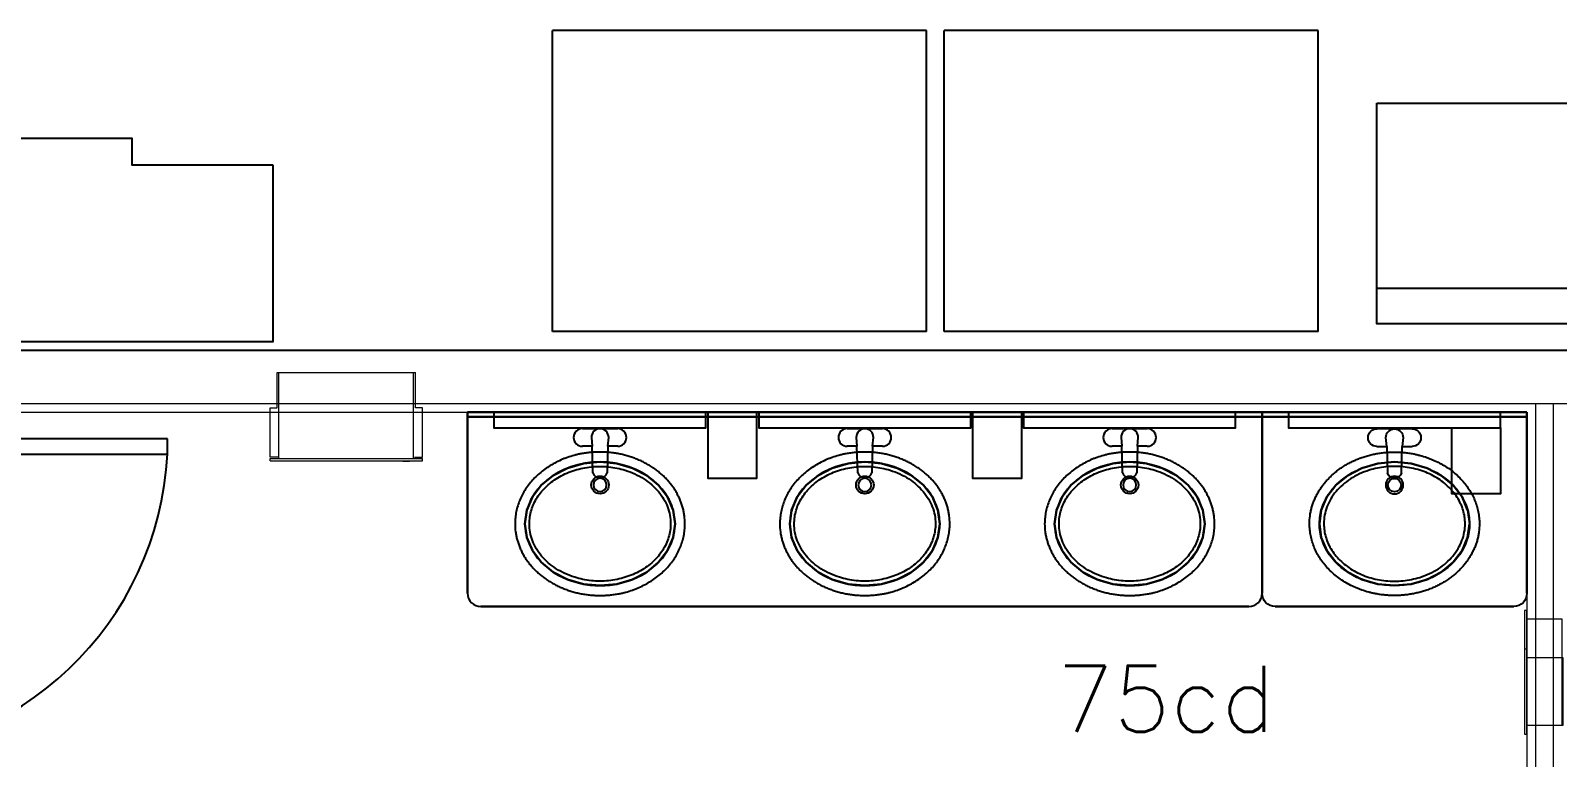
# Model space of a CAD drawing. Header units: inches. Extents: x 0 to 5040, y 0 to 3600.
# Drawn here: x 2771.2 to 2944.2, y 475.7 to 558 of the extents above; entities that cross this region are included whole.
import ezdxf
from ezdxf.enums import TextEntityAlignment as Align

# ---------------------------------------------------------------- set-up
doc = ezdxf.new("R2010")
doc.units = ezdxf.units.IN
doc.header["$LTSCALE"] = 240
doc.header["$MEASUREMENT"] = 0
doc.linetypes.add('XFLOOR$0$base-fp$0$HIDDEN', pattern=[0.375, 0.25, -0.125])
doc.layers.get('0').update_dxf_attribs({"linetype": 'CONTINUOUS'})
doc.layers.add('LEADER', color=4, linetype='CONTINUOUS')
doc.layers.add('NOTIFICATION', color=6, linetype='CONTINUOUS')
for name, color, linetype, lineweight in [('XFLOOR$0$base-fp$0$A-DOOR-INTR', 8, 'CONTINUOUS', 25), ('XFLOOR$0$base-fp$0$A-EQPM-INTR', 8, 'CONTINUOUS', 25), ('XFLOOR$0$base-fp$0$A-EQPM-INTR_EXST', 8, 'CONTINUOUS', 18), ('XFLOOR$0$base-fp$0$A-EQPM-INTR_RELO', 8, 'CONTINUOUS', 25), ('XFLOOR$0$base-fp$0$A-FLOR-PFIX', 8, 'CONTINUOUS', 25), ('XFLOOR$0$base-fp$0$A-WALL-INTR_EXST', 8, 'CONTINUOUS', 18)]:
    doc.layers.add(name, color=color, linetype=linetype, lineweight=lineweight)
doc.styles.add('ROMANS', font='romans.shx', dxfattribs={"width": 0.9})

# ---------------------------------------------------------------- blocks, each defined once
blk = doc.blocks.new('XFLOOR$0$base-fp$0$3 Station Lav')
for p, q in [((-4.49, 0.5), (85.51, 0.5)), ((-4.49, -20), (-4.49, 0.5)), ((-4.49, 0.5), (-4.49, -20)), ((85.51, 0.5), (-4.49, 0.5)), ((-4.49, 0), (-4.49, 0.5)), ((-4.49, 0.5), (-4.49, 0)), ((85.51, 0.5), (-4.49, 0.5)), ((85.51, 0.5), (-4.49, 0.5)), ((-4.49, 0.5), (-4.49, -20)), ((-4.49, 0), (-4.49, 0.5)), ((-4.49, 0.5), (-4.49, 0)), ((85.51, 0.5), (-4.49, 0.5)), ((85.51, 0.5), (-4.49, 0.5)), ((-4.49, 0), (-4.49, 0.5)), ((-4.49, 0.5), (-4.49, 0)), ((-4.49, 0), (85.51, 0)), ((85.51, 0), (-4.49, 0)), ((-4.49, 0), (85.51, 0)), ((85.51, 0), (-4.49, 0)), ((-3.37, 0.5), (-3.74, 0.5)), ((-3.74, 0.5), (-3.37, 0.5)), ((85.51, 0.5), (85.51, -20)), ((85.51, -20), (85.51, 0.5)), ((85.51, 0), (85.51, 0.5)), ((85.51, 0.5), (85.51, 0)), ((85.51, 0), (85.51, 0.5)), ((85.51, 0.5), (85.51, 0)), ((8.51, -1.35), (12.51, -1.35)), ((38.51, -1.35), (42.51, -1.35)), ((68.51, -1.35), (72.51, -1.35)), ((9.62, -3.35), (8.51, -3.35)), ((9.53, -2.35), (9.62, -3.35)), ((9.71, -6.35), (9.62, -3.35)), ((11.38, -3.35), (11.31, -6.35)), ((11.38, -3.35), (11.49, -2.35)), ((12.51, -3.35), (11.38, -3.35)), ((39.62, -3.35), (38.51, -3.35)), ((39.53, -2.35), (39.62, -3.35)), ((39.71, -6.35), (39.62, -3.35)), ((41.38, -3.35), (41.31, -6.35)), ((41.38, -3.35), (41.49, -2.35)), ((42.51, -3.35), (41.38, -3.35)), ((69.62, -3.35), (68.51, -3.35)), ((69.53, -2.35), (69.62, -3.35)), ((69.71, -6.35), (69.62, -3.35)), ((71.38, -3.35), (71.31, -6.35)), ((71.38, -3.35), (71.49, -2.35)), ((72.51, -3.35), (71.38, -3.35)), ((10.51, -5.12), (8.62, -5.3)), ((8.62, -5.3), (10.51, -5.12)), ((12.4, -5.3), (10.51, -5.12)), ((10.51, -5.12), (12.4, -5.3)), ((40.51, -5.12), (38.62, -5.3)), ((38.62, -5.3), (40.51, -5.12)), ((42.4, -5.3), (40.51, -5.12)), ((40.51, -5.12), (42.4, -5.3)), ((70.51, -5.12), (68.62, -5.3)), ((68.62, -5.3), (70.51, -5.12)), ((72.4, -5.3), (70.51, -5.12)), ((70.51, -5.12), (72.4, -5.3)), ((5.21, -6.65), (3.86, -7.76)), ((3.86, -7.76), (5.21, -6.65)), ((6.82, -5.82), (5.21, -6.65)), ((5.21, -6.65), (6.82, -5.82)), ((8.62, -5.3), (6.82, -5.82)), ((6.82, -5.82), (8.62, -5.3)), ((14.19, -5.82), (12.4, -5.3)), ((12.4, -5.3), (14.19, -5.82)), ((15.81, -6.65), (14.19, -5.82)), ((14.19, -5.82), (15.81, -6.65)), ((17.15, -7.76), (15.81, -6.65)), ((15.81, -6.65), (17.15, -7.76)), ((35.21, -6.65), (33.86, -7.76)), ((33.86, -7.76), (35.21, -6.65)), ((36.82, -5.82), (35.21, -6.65)), ((35.21, -6.65), (36.82, -5.82)), ((38.62, -5.3), (36.82, -5.82)), ((36.82, -5.82), (38.62, -5.3)), ((44.19, -5.82), (42.4, -5.3)), ((42.4, -5.3), (44.19, -5.82)), ((45.81, -6.65), (44.19, -5.82)), ((44.19, -5.82), (45.81, -6.65)), ((47.15, -7.76), (45.81, -6.65)), ((45.81, -6.65), (47.15, -7.76)), ((65.21, -6.65), (63.86, -7.76)), ((63.86, -7.76), (65.21, -6.65)), ((66.82, -5.82), (65.21, -6.65)), ((65.21, -6.65), (66.82, -5.82)), ((68.62, -5.3), (66.82, -5.82)), ((66.82, -5.82), (68.62, -5.3)), ((74.19, -5.82), (72.4, -5.3)), ((72.4, -5.3), (74.19, -5.82)), ((75.81, -6.65), (74.19, -5.82)), ((74.19, -5.82), (75.81, -6.65)), ((77.15, -7.76), (75.81, -6.65)), ((75.81, -6.65), (77.15, -7.76)), ((3.86, -7.76), (2.85, -9.09)), ((2.85, -9.09), (3.86, -7.76)), ((18.17, -9.09), (17.15, -7.76)), ((17.15, -7.76), (18.17, -9.09)), ((33.86, -7.76), (32.85, -9.09)), ((32.85, -9.09), (33.86, -7.76)), ((48.17, -9.09), (47.15, -7.76)), ((47.15, -7.76), (48.17, -9.09)), ((63.86, -7.76), (62.85, -9.09)), ((62.85, -9.09), (63.86, -7.76)), ((78.17, -9.09), (77.15, -7.76)), ((77.15, -7.76), (78.17, -9.09)), ((2.85, -9.09), (2.22, -10.57)), ((2.22, -10.57), (2.85, -9.09)), ((18.79, -10.57), (18.17, -9.09)), ((18.17, -9.09), (18.79, -10.57)), ((32.85, -9.09), (32.22, -10.57)), ((32.22, -10.57), (32.85, -9.09)), ((48.79, -10.57), (48.17, -9.09)), ((48.17, -9.09), (48.79, -10.57)), ((62.85, -9.09), (62.22, -10.57)), ((62.22, -10.57), (62.85, -9.09)), ((78.79, -10.57), (78.17, -9.09)), ((78.17, -9.09), (78.79, -10.57)), ((2.22, -10.57), (2.01, -12.12)), ((2.01, -12.12), (2.22, -10.57)), ((19.01, -12.12), (18.79, -10.57)), ((18.79, -10.57), (19.01, -12.12)), ((32.22, -10.57), (32.01, -12.12)), ((32.01, -12.12), (32.22, -10.57)), ((49.01, -12.12), (48.79, -10.57)), ((48.79, -10.57), (49.01, -12.12)), ((62.22, -10.57), (62.01, -12.12)), ((62.01, -12.12), (62.22, -10.57)), ((79.01, -12.12), (78.79, -10.57)), ((78.79, -10.57), (79.01, -12.12)), ((84.01, -21.5), (-2.99, -21.5)), ((-2.99, -21.5), (84.01, -21.5))]:
    blk.add_line(p, q)
for points in [[(2.01, -12.12), (2.22, -13.68), (2.85, -15.16), (3.86, -16.49), (5.21, -17.6), (6.82, -18.43), (8.62, -18.95), (10.51, -19.12), (12.4, -18.95), (14.19, -18.43), (15.81, -17.6), (17.15, -16.49), (18.17, -15.16), (18.79, -13.68), (19.01, -12.12)], [(19.01, -12.12), (18.79, -13.68), (18.17, -15.16), (17.15, -16.49), (15.81, -17.6), (14.19, -18.43), (12.4, -18.95), (10.51, -19.12), (8.62, -18.95), (6.82, -18.43), (5.21, -17.6), (3.86, -16.49), (2.85, -15.16), (2.22, -13.68), (2.01, -12.12)], [(32.01, -12.12), (32.22, -13.68), (32.85, -15.16), (33.86, -16.49), (35.21, -17.6), (36.82, -18.43), (38.62, -18.95), (40.51, -19.12), (42.4, -18.95), (44.19, -18.43), (45.81, -17.6), (47.15, -16.49), (48.17, -15.16), (48.79, -13.68), (49.01, -12.12)], [(49.01, -12.12), (48.79, -13.68), (48.17, -15.16), (47.15, -16.49), (45.81, -17.6), (44.19, -18.43), (42.4, -18.95), (40.51, -19.12), (38.62, -18.95), (36.82, -18.43), (35.21, -17.6), (33.86, -16.49), (32.85, -15.16), (32.22, -13.68), (32.01, -12.12)], [(62.01, -12.12), (62.22, -13.68), (62.85, -15.16), (63.86, -16.49), (65.21, -17.6), (66.82, -18.43), (68.62, -18.95), (70.51, -19.12), (72.4, -18.95), (74.19, -18.43), (75.81, -17.6), (77.15, -16.49), (78.17, -15.16), (78.79, -13.68), (79.01, -12.12)], [(79.01, -12.12), (78.79, -13.68), (78.17, -15.16), (77.15, -16.49), (75.81, -17.6), (74.19, -18.43), (72.4, -18.95), (70.51, -19.12), (68.62, -18.95), (66.82, -18.43), (65.21, -17.6), (63.86, -16.49), (62.85, -15.16), (62.22, -13.68), (62.01, -12.12)]]:
    blk.add_lwpolyline(points)
for centre in [(10.51, -7.73), (40.51, -7.73), (70.51, -7.73)]:
    blk.add_circle(centre, 1)
for centre, radius, start, end in [((8.51, -2.35), 1, 90, 270), ((10.51, -2.35), 0.98, 360, 180), ((12.51, -2.35), 1, 270, 90), ((38.51, -2.35), 1, 90, 270), ((40.51, -2.35), 0.98, 360, 180), ((42.51, -2.35), 1, 270, 90), ((68.51, -2.35), 1, 90, 270), ((70.51, -2.35), 0.98, 360, 180), ((72.51, -2.35), 1, 270, 90), ((10.51, -6.13), 0.824, 195.2294, 344.7706), ((40.51, -6.13), 0.824, 195.2294, 344.7706), ((70.51, -6.13), 0.824, 195.2294, 344.7706), ((10.51, -7.73), 0.75, 0, 180), ((10.51, -7.73), 0.75, 180, 0), ((40.51, -7.73), 0.75, 0, 180), ((40.51, -7.73), 0.75, 180, 0), ((70.51, -7.73), 0.75, 0, 180), ((70.51, -7.73), 0.75, 180, 0), ((-2.99, -20), 1.5, 180, 270), ((-2.99, -20), 1.5, 180, 270), ((84.01, -20), 1.5, 270, 0), ((84.01, -20), 1.5, 270, 360)]:
    blk.add_arc(centre, radius, start, end)
for centre, start_param, end_param in [((10.51, -12.12), 3.141593, 6.283185), ((40.51, -12.12), 3.141593, 6.283185), ((70.51, -12.12), 3.141593, 6.283185), ((10.51, -12.12), 0, 3.141593), ((40.51, -12.12), 0, 3.141593), ((70.51, -12.12), 0, 3.141593)]:
    blk.add_ellipse(centre, major_axis=(-8.5, 0), ratio=0.823529, start_param=start_param, end_param=end_param)
for points, knots in [([(20.13, -12.12), (20.13, -11.82), (20.1, -11.36), (20, -10.76), (19.9, -10.32), (19.76, -9.88), (19.6, -9.44), (19.4, -9.01), (19.18, -8.6), (18.94, -8.19), (18.66, -7.8), (18.36, -7.42), (18.04, -7.06), (17.69, -6.71), (17.32, -6.38), (16.92, -6.06), (16.51, -5.77), (16.08, -5.5), (15.63, -5.24), (15.16, -5.01), (14.69, -4.8), (14.19, -4.62), (13.69, -4.45), (13.17, -4.31), (12.65, -4.2), (12.12, -4.11), (11.58, -4.05), (11.04, -4.01), (10.51, -4), (9.97, -4.01), (9.43, -4.05), (8.89, -4.11), (8.41, -4.19), (7.97, -4.28), (7.45, -4.41), (6.94, -4.57), (6.45, -4.75), (5.97, -4.95), (5.38, -5.24), (4.71, -5.63), (4.09, -6.06), (3.5, -6.54), (2.97, -7.05), (2.5, -7.6), (2.07, -8.19), (1.71, -8.8), (1.41, -9.44), (1.18, -10.1), (1.01, -10.76), (0.91, -11.43), (0.88, -11.89), (0.88, -12.12)], [0, 0, 0, 0, 0.035714, 0.053571, 0.071429, 0.089286, 0.107143, 0.125, 0.142857, 0.160714, 0.178571, 0.196429, 0.214286, 0.232143, 0.25, 0.267857, 0.285714, 0.303571, 0.321429, 0.339286, 0.357143, 0.375, 0.392857, 0.410714, 0.428571, 0.446429, 0.464286, 0.482143, 0.5, 0.517857, 0.535714, 0.553571, 0.571429, 0.584821, 0.598214, 0.625, 0.638393, 0.651786, 0.678571, 0.705357, 0.732143, 0.758929, 0.785714, 0.8125, 0.839286, 0.866071, 0.892857, 0.919643, 0.946429, 0.973214, 1, 1, 1, 1]), ([(50.13, -12.12), (50.13, -11.82), (50.1, -11.36), (50, -10.76), (49.9, -10.32), (49.76, -9.88), (49.6, -9.44), (49.4, -9.01), (49.18, -8.6), (48.94, -8.19), (48.66, -7.8), (48.36, -7.42), (48.04, -7.06), (47.69, -6.71), (47.32, -6.38), (46.92, -6.06), (46.51, -5.77), (46.08, -5.5), (45.63, -5.24), (45.16, -5.01), (44.69, -4.8), (44.19, -4.62), (43.69, -4.45), (43.17, -4.31), (42.65, -4.2), (42.12, -4.11), (41.58, -4.05), (41.04, -4.01), (40.51, -4), (39.97, -4.01), (39.43, -4.05), (38.89, -4.11), (38.41, -4.19), (37.97, -4.28), (37.45, -4.41), (36.94, -4.57), (36.45, -4.75), (35.97, -4.95), (35.38, -5.24), (34.71, -5.63), (34.09, -6.06), (33.5, -6.54), (32.97, -7.05), (32.5, -7.6), (32.07, -8.19), (31.71, -8.8), (31.41, -9.44), (31.18, -10.1), (31.01, -10.76), (30.91, -11.43), (30.88, -11.89), (30.88, -12.12)], [0, 0, 0, 0, 0.035714, 0.053571, 0.071429, 0.089286, 0.107143, 0.125, 0.142857, 0.160714, 0.178571, 0.196429, 0.214286, 0.232143, 0.25, 0.267857, 0.285714, 0.303571, 0.321429, 0.339286, 0.357143, 0.375, 0.392857, 0.410714, 0.428571, 0.446429, 0.464286, 0.482143, 0.5, 0.517857, 0.535714, 0.553571, 0.571429, 0.584821, 0.598214, 0.625, 0.638393, 0.651786, 0.678571, 0.705357, 0.732143, 0.758929, 0.785714, 0.8125, 0.839286, 0.866071, 0.892857, 0.919643, 0.946429, 0.973214, 1, 1, 1, 1]), ([(80.13, -12.12), (80.13, -11.82), (80.1, -11.36), (80, -10.76), (79.9, -10.32), (79.76, -9.88), (79.6, -9.44), (79.4, -9.01), (79.18, -8.6), (78.94, -8.19), (78.66, -7.8), (78.36, -7.42), (78.04, -7.06), (77.69, -6.71), (77.32, -6.38), (76.92, -6.06), (76.51, -5.77), (76.08, -5.5), (75.63, -5.24), (75.16, -5.01), (74.69, -4.8), (74.19, -4.62), (73.69, -4.45), (73.17, -4.31), (72.65, -4.2), (72.12, -4.11), (71.58, -4.05), (71.04, -4.01), (70.51, -4), (69.97, -4.01), (69.43, -4.05), (68.89, -4.11), (68.41, -4.19), (67.97, -4.28), (67.45, -4.41), (66.94, -4.57), (66.45, -4.75), (65.97, -4.95), (65.38, -5.24), (64.71, -5.63), (64.09, -6.06), (63.5, -6.54), (62.97, -7.05), (62.5, -7.6), (62.07, -8.19), (61.71, -8.8), (61.41, -9.44), (61.18, -10.1), (61.01, -10.76), (60.91, -11.43), (60.88, -11.89), (60.88, -12.12)], [0, 0, 0, 0, 0.035714, 0.053571, 0.071429, 0.089286, 0.107143, 0.125, 0.142857, 0.160714, 0.178571, 0.196429, 0.214286, 0.232143, 0.25, 0.267857, 0.285714, 0.303571, 0.321429, 0.339286, 0.357143, 0.375, 0.392857, 0.410714, 0.428571, 0.446429, 0.464286, 0.482143, 0.5, 0.517857, 0.535714, 0.553571, 0.571429, 0.584821, 0.598214, 0.625, 0.638393, 0.651786, 0.678571, 0.705357, 0.732143, 0.758929, 0.785714, 0.8125, 0.839286, 0.866071, 0.892857, 0.919643, 0.946429, 0.973214, 1, 1, 1, 1]), ([(2.51, -12.12), (2.51, -11.61), (2.66, -10.58), (3.33, -9.11), (4.42, -7.81), (5.88, -6.75), (7.61, -6), (9.52, -5.61), (11.49, -5.61), (13.56, -6.03), (15.56, -6.96), (17.22, -8.42), (18.27, -10.19), (18.51, -11.48), (18.51, -12.12)], [3.141593, 3.141593, 3.141593, 3.141593, 3.383254, 3.624915, 3.866576, 4.108237, 4.349898, 4.591558, 4.833219, 5.07488, 5.376957, 5.679033, 5.981109, 6.283185, 6.283185, 6.283185, 6.283185]), ([(32.51, -12.12), (32.51, -11.61), (32.66, -10.58), (33.33, -9.11), (34.42, -7.81), (35.88, -6.75), (37.61, -6), (39.52, -5.61), (41.49, -5.61), (43.56, -6.03), (45.56, -6.96), (47.22, -8.42), (48.27, -10.19), (48.51, -11.48), (48.51, -12.12)], [3.141593, 3.141593, 3.141593, 3.141593, 3.383254, 3.624915, 3.866576, 4.108237, 4.349898, 4.591558, 4.833219, 5.07488, 5.376957, 5.679033, 5.981109, 6.283185, 6.283185, 6.283185, 6.283185]), ([(62.51, -12.12), (62.51, -11.61), (62.66, -10.58), (63.33, -9.11), (64.42, -7.81), (65.88, -6.75), (67.61, -6), (69.52, -5.61), (71.49, -5.61), (73.56, -6.03), (75.56, -6.96), (77.22, -8.42), (78.27, -10.19), (78.51, -11.48), (78.51, -12.12)], [3.141593, 3.141593, 3.141593, 3.141593, 3.383254, 3.624915, 3.866576, 4.108237, 4.349898, 4.591558, 4.833219, 5.07488, 5.376957, 5.679033, 5.981109, 6.283185, 6.283185, 6.283185, 6.283185]), ([(0.88, -12.12), (0.88, -12.43), (0.91, -12.89), (1.01, -13.49), (1.12, -13.93), (1.25, -14.37), (1.42, -14.81), (1.61, -15.24), (1.83, -15.65), (2.08, -16.06), (2.35, -16.45), (2.65, -16.83), (2.98, -17.19), (3.32, -17.54), (3.7, -17.87), (4.09, -18.19), (4.5, -18.48), (4.93, -18.75), (5.38, -19.01), (5.85, -19.24), (6.33, -19.45), (6.82, -19.63), (7.33, -19.8), (7.84, -19.94), (8.36, -20.05), (8.89, -20.14), (9.43, -20.2), (9.97, -20.24), (10.51, -20.25), (11.04, -20.24), (11.58, -20.2), (12.12, -20.14), (12.61, -20.06), (13.04, -19.97), (13.56, -19.84), (14.07, -19.68), (14.56, -19.5), (15.04, -19.3), (15.63, -19.01), (16.3, -18.62), (16.92, -18.19), (17.51, -17.71), (18.04, -17.2), (18.52, -16.65), (18.94, -16.06), (19.3, -15.45), (19.6, -14.81), (19.84, -14.15), (20.01, -13.49), (20.11, -12.82), (20.13, -12.36), (20.13, -12.12)], [0, 0, 0, 0, 0.035714, 0.053571, 0.071429, 0.089286, 0.107143, 0.125, 0.142857, 0.160714, 0.178571, 0.196429, 0.214286, 0.232143, 0.25, 0.267857, 0.285714, 0.303571, 0.321429, 0.339286, 0.357143, 0.375, 0.392857, 0.410714, 0.428571, 0.446429, 0.464286, 0.482143, 0.5, 0.517857, 0.535714, 0.553571, 0.571429, 0.584821, 0.598214, 0.625, 0.638393, 0.651786, 0.678571, 0.705357, 0.732143, 0.758929, 0.785714, 0.8125, 0.839286, 0.866071, 0.892857, 0.919643, 0.946429, 0.973214, 1, 1, 1, 1]), ([(18.51, -12.12), (18.51, -12.64), (18.36, -13.67), (17.68, -15.14), (16.59, -16.44), (15.13, -17.5), (13.4, -18.25), (11.49, -18.64), (9.52, -18.64), (7.45, -18.22), (5.46, -17.29), (3.79, -15.83), (2.74, -14.06), (2.51, -12.77), (2.51, -12.12)], [0, 0, 0, 0, 0.241661, 0.483322, 0.724983, 0.966644, 1.208305, 1.449966, 1.691627, 1.933288, 2.235364, 2.53744, 2.839516, 3.141593, 3.141593, 3.141593, 3.141593]), ([(30.88, -12.12), (30.88, -12.43), (30.91, -12.89), (31.01, -13.49), (31.12, -13.93), (31.25, -14.37), (31.42, -14.81), (31.61, -15.24), (31.83, -15.65), (32.08, -16.06), (32.35, -16.45), (32.65, -16.83), (32.98, -17.19), (33.32, -17.54), (33.7, -17.87), (34.09, -18.19), (34.5, -18.48), (34.93, -18.75), (35.38, -19.01), (35.85, -19.24), (36.33, -19.45), (36.82, -19.63), (37.33, -19.8), (37.84, -19.94), (38.36, -20.05), (38.89, -20.14), (39.43, -20.2), (39.97, -20.24), (40.51, -20.25), (41.04, -20.24), (41.58, -20.2), (42.12, -20.14), (42.61, -20.06), (43.04, -19.97), (43.56, -19.84), (44.07, -19.68), (44.56, -19.5), (45.04, -19.3), (45.63, -19.01), (46.3, -18.62), (46.92, -18.19), (47.51, -17.71), (48.04, -17.2), (48.52, -16.65), (48.94, -16.06), (49.3, -15.45), (49.6, -14.81), (49.84, -14.15), (50.01, -13.49), (50.11, -12.82), (50.13, -12.36), (50.13, -12.12)], [0, 0, 0, 0, 0.035714, 0.053571, 0.071429, 0.089286, 0.107143, 0.125, 0.142857, 0.160714, 0.178571, 0.196429, 0.214286, 0.232143, 0.25, 0.267857, 0.285714, 0.303571, 0.321429, 0.339286, 0.357143, 0.375, 0.392857, 0.410714, 0.428571, 0.446429, 0.464286, 0.482143, 0.5, 0.517857, 0.535714, 0.553571, 0.571429, 0.584821, 0.598214, 0.625, 0.638393, 0.651786, 0.678571, 0.705357, 0.732143, 0.758929, 0.785714, 0.8125, 0.839286, 0.866071, 0.892857, 0.919643, 0.946429, 0.973214, 1, 1, 1, 1]), ([(48.51, -12.12), (48.51, -12.64), (48.36, -13.67), (47.68, -15.14), (46.59, -16.44), (45.13, -17.5), (43.4, -18.25), (41.49, -18.64), (39.52, -18.64), (37.45, -18.22), (35.46, -17.29), (33.79, -15.83), (32.74, -14.06), (32.51, -12.77), (32.51, -12.12)], [0, 0, 0, 0, 0.241661, 0.483322, 0.724983, 0.966644, 1.208305, 1.449966, 1.691627, 1.933288, 2.235364, 2.53744, 2.839516, 3.141593, 3.141593, 3.141593, 3.141593]), ([(60.88, -12.12), (60.88, -12.43), (60.91, -12.89), (61.01, -13.49), (61.12, -13.93), (61.25, -14.37), (61.42, -14.81), (61.61, -15.24), (61.83, -15.65), (62.08, -16.06), (62.35, -16.45), (62.65, -16.83), (62.98, -17.19), (63.32, -17.54), (63.7, -17.87), (64.09, -18.19), (64.5, -18.48), (64.93, -18.75), (65.38, -19.01), (65.85, -19.24), (66.33, -19.45), (66.82, -19.63), (67.33, -19.8), (67.84, -19.94), (68.36, -20.05), (68.89, -20.14), (69.43, -20.2), (69.97, -20.24), (70.51, -20.25), (71.04, -20.24), (71.58, -20.2), (72.12, -20.14), (72.61, -20.06), (73.04, -19.97), (73.56, -19.84), (74.07, -19.68), (74.56, -19.5), (75.04, -19.3), (75.63, -19.01), (76.3, -18.62), (76.92, -18.19), (77.51, -17.71), (78.04, -17.2), (78.52, -16.65), (78.94, -16.06), (79.3, -15.45), (79.6, -14.81), (79.84, -14.15), (80.01, -13.49), (80.11, -12.82), (80.13, -12.36), (80.13, -12.12)], [0, 0, 0, 0, 0.035714, 0.053571, 0.071429, 0.089286, 0.107143, 0.125, 0.142857, 0.160714, 0.178571, 0.196429, 0.214286, 0.232143, 0.25, 0.267857, 0.285714, 0.303571, 0.321429, 0.339286, 0.357143, 0.375, 0.392857, 0.410714, 0.428571, 0.446429, 0.464286, 0.482143, 0.5, 0.517857, 0.535714, 0.553571, 0.571429, 0.584821, 0.598214, 0.625, 0.638393, 0.651786, 0.678571, 0.705357, 0.732143, 0.758929, 0.785714, 0.8125, 0.839286, 0.866071, 0.892857, 0.919643, 0.946429, 0.973214, 1, 1, 1, 1]), ([(78.51, -12.12), (78.51, -12.64), (78.36, -13.67), (77.68, -15.14), (76.59, -16.44), (75.13, -17.5), (73.4, -18.25), (71.49, -18.64), (69.52, -18.64), (67.45, -18.22), (65.46, -17.29), (63.79, -15.83), (62.74, -14.06), (62.51, -12.77), (62.51, -12.12)], [0, 0, 0, 0, 0.241661, 0.483322, 0.724983, 0.966644, 1.208305, 1.449966, 1.691627, 1.933288, 2.235364, 2.53744, 2.839516, 3.141593, 3.141593, 3.141593, 3.141593])]:
    blk.add_open_spline(points, degree=3, knots=knots)
blk = doc.blocks.new('XFLOOR$0$base-fp$0$MIRROR-24')
blk.add_lwpolyline([(-1.75, -12), (0, -12), (0, 12), (-1.75, 12)], close=True)
blk = doc.blocks.new('XFLOOR$0$base-fp$0$Childrens Lavatory')
for p, q in [((-11.91, 8.43), (18.09, 8.43)), ((-11.91, -12.07), (-11.91, 8.43)), ((-11.91, 8.43), (-11.91, -12.07)), ((18.09, 8.43), (-11.91, 8.43)), ((-11.91, 7.93), (-11.91, 8.43)), ((-11.91, 8.43), (-11.91, 7.93)), ((18.09, 8.43), (-11.91, 8.43)), ((18.09, 8.43), (-11.91, 8.43)), ((-11.91, 7.93), (18.09, 7.93)), ((18.09, 7.93), (-11.91, 7.93)), ((-10.78, 8.43), (-11.16, 8.43)), ((-11.16, 8.43), (-10.78, 8.43)), ((-9.53, 8.43), (-9.77, 8.43)), ((-9.53, 8.43), (-9.77, 8.43)), ((18.09, -12.07), (18.09, 8.43)), ((1.09, 6.56), (5.09, 6.56)), ((2.11, 5.56), (2.21, 4.56)), ((3.96, 4.56), (4.07, 5.56)), ((2.21, 4.56), (1.09, 4.56)), ((2.3, 1.56), (2.21, 4.56)), ((3.96, 4.56), (3.89, 1.56)), ((5.09, 4.56), (3.96, 4.56)), ((-0.6, 2.11), (-2.21, 1.27)), ((-2.21, 1.27), (-0.6, 2.11)), ((1.2, 2.63), (-0.6, 2.11)), ((-0.6, 2.11), (1.2, 2.63)), ((3.09, 2.8), (1.2, 2.63)), ((1.2, 2.63), (3.09, 2.8)), ((4.98, 2.63), (3.09, 2.8)), ((3.09, 2.8), (4.98, 2.63)), ((6.78, 2.11), (4.98, 2.63)), ((4.98, 2.63), (6.78, 2.11)), ((8.39, 1.27), (6.78, 2.11)), ((6.78, 2.11), (8.39, 1.27)), ((-3.55, 0.17), (-4.57, -1.16)), ((-4.57, -1.16), (-3.55, 0.17)), ((-2.21, 1.27), (-3.55, 0.17)), ((-3.55, 0.17), (-2.21, 1.27)), ((9.74, 0.17), (8.39, 1.27)), ((8.39, 1.27), (9.74, 0.17)), ((10.75, -1.16), (9.74, 0.17)), ((9.74, 0.17), (10.75, -1.16)), ((-4.57, -1.16), (-5.19, -2.64)), ((-5.19, -2.64), (-4.57, -1.16)), ((11.38, -2.64), (10.75, -1.16)), ((10.75, -1.16), (11.38, -2.64)), ((-5.19, -2.64), (-5.41, -4.2)), ((11.59, -4.2), (11.38, -2.64)), ((11.38, -2.64), (11.59, -4.2)), ((16.59, -13.57), (-10.41, -13.57)), ((-10.41, -13.57), (16.59, -13.57))]:
    blk.add_line(p, q)
for points in [[(-5.41, -4.2), (-5.19, -5.76), (-4.57, -7.24), (-3.55, -8.56), (-2.21, -9.67), (-0.6, -10.5), (1.2, -11.02), (3.09, -11.2), (4.98, -11.02), (6.78, -10.5), (8.39, -9.67), (9.74, -8.56), (10.75, -7.24), (11.38, -5.76), (11.59, -4.2)], [(11.59, -4.2), (11.38, -5.76), (10.75, -7.24), (9.74, -8.56), (8.39, -9.67), (6.78, -10.5), (4.98, -11.02), (3.09, -11.2), (1.2, -11.02), (-0.6, -10.5), (-2.21, -9.67), (-3.55, -8.56), (-4.57, -7.24), (-5.19, -5.76), (-5.41, -4.2)]]:
    blk.add_lwpolyline(points)
blk.add_circle((3.09, 0.19), 1)
for centre, radius, start, end in [((1.09, 5.56), 1, 90, 270), ((3.09, 5.56), 0.98, 360, 180), ((5.09, 5.56), 1, 270, 90), ((3.1, 1.78), 0.824, 195.2294, 344.7706), ((3.09, 0.19), 0.75, 0, 180), ((3.09, 0.19), 0.75, 180, 0), ((-10.41, -12.07), 1.5, 180, 270), ((-10.41, -12.07), 1.5, 180, 270), ((16.59, -12.07), 1.5, 270, 0), ((16.59, -12.07), 1.5, 270, 360)]:
    blk.add_arc(centre, radius, start, end)
for start_param, end_param in [(3.141593, 6.283185), (0, 3.141593)]:
    blk.add_ellipse((3.09, -4.2), major_axis=(-8.5, 0), ratio=0.823529, start_param=start_param, end_param=end_param)
for points, knots in [([(12.72, -4.2), (12.72, -3.89), (12.69, -3.43), (12.59, -2.83), (12.48, -2.39), (12.35, -1.95), (12.18, -1.51), (11.99, -1.09), (11.77, -0.67), (11.52, -0.27), (11.25, 0.13), (10.94, 0.51), (10.62, 0.87), (10.27, 1.22), (9.9, 1.55), (9.51, 1.86), (9.1, 2.16), (8.67, 2.43), (8.22, 2.68), (7.75, 2.92), (7.27, 3.13), (6.78, 3.31), (6.27, 3.47), (5.76, 3.61), (5.24, 3.73), (4.71, 3.82), (4.17, 3.88), (3.63, 3.92), (3.09, 3.93), (2.56, 3.92), (2.01, 3.88), (1.48, 3.82), (0.99, 3.74), (0.56, 3.64), (0.04, 3.51), (-0.47, 3.36), (-0.96, 3.17), (-1.44, 2.97), (-2.03, 2.69), (-2.7, 2.3), (-3.33, 1.87), (-3.91, 1.39), (-4.44, 0.87), (-4.92, 0.32), (-5.34, -0.27), (-5.7, -0.87), (-6, -1.51), (-6.24, -2.17), (-6.41, -2.83), (-6.51, -3.51), (-6.53, -3.97), (-6.53, -4.2)], [0, 0, 0, 0, 0.035714, 0.053571, 0.071429, 0.089286, 0.107143, 0.125, 0.142857, 0.160714, 0.178571, 0.196429, 0.214286, 0.232143, 0.25, 0.267857, 0.285714, 0.303571, 0.321429, 0.339286, 0.357143, 0.375, 0.392857, 0.410714, 0.428571, 0.446429, 0.464286, 0.482143, 0.5, 0.517857, 0.535714, 0.553571, 0.571429, 0.584821, 0.598214, 0.625, 0.638393, 0.651786, 0.678571, 0.705357, 0.732143, 0.758929, 0.785714, 0.8125, 0.839286, 0.866071, 0.892857, 0.919643, 0.946429, 0.973214, 1, 1, 1, 1]), ([(-4.91, -4.2), (-4.91, -3.68), (-4.76, -2.65), (-4.08, -1.19), (-2.99, 0.12), (-1.54, 1.18), (0.2, 1.93), (2.11, 2.32), (4.08, 2.32), (6.15, 1.9), (8.14, 0.97), (9.81, -0.49), (10.86, -2.27), (11.09, -3.55), (11.09, -4.2)], [3.141593, 3.141593, 3.141593, 3.141593, 3.383254, 3.624915, 3.866576, 4.108237, 4.349898, 4.591558, 4.833219, 5.07488, 5.376957, 5.679033, 5.981109, 6.283185, 6.283185, 6.283185, 6.283185]), ([(-6.53, -4.2), (-6.53, -4.51), (-6.5, -4.96), (-6.4, -5.56), (-6.3, -6.01), (-6.16, -6.45), (-6, -6.88), (-5.8, -7.31), (-5.58, -7.73), (-5.34, -8.13), (-5.06, -8.52), (-4.76, -8.9), (-4.44, -9.27), (-4.09, -9.61), (-3.72, -9.95), (-3.32, -10.26), (-2.91, -10.55), (-2.48, -10.83), (-2.03, -11.08), (-1.56, -11.31), (-1.09, -11.52), (-0.59, -11.71), (-0.09, -11.87), (0.43, -12.01), (0.95, -12.12), (1.48, -12.21), (2.01, -12.28), (2.56, -12.31), (3.09, -12.33), (3.63, -12.31), (4.17, -12.28), (4.71, -12.21), (5.19, -12.13), (5.63, -12.04), (6.14, -11.91), (6.66, -11.75), (7.15, -11.57), (7.63, -11.37), (8.22, -11.09), (8.89, -10.7), (9.51, -10.27), (10.1, -9.78), (10.63, -9.27), (11.1, -8.72), (11.53, -8.13), (11.89, -7.52), (12.19, -6.88), (12.42, -6.23), (12.59, -5.56), (12.69, -4.89), (12.72, -4.43), (12.72, -4.2)], [0, 0, 0, 0, 0.035714, 0.053571, 0.071429, 0.089286, 0.107143, 0.125, 0.142857, 0.160714, 0.178571, 0.196429, 0.214286, 0.232143, 0.25, 0.267857, 0.285714, 0.303571, 0.321429, 0.339286, 0.357143, 0.375, 0.392857, 0.410714, 0.428571, 0.446429, 0.464286, 0.482143, 0.5, 0.517857, 0.535714, 0.553571, 0.571429, 0.584821, 0.598214, 0.625, 0.638393, 0.651786, 0.678571, 0.705357, 0.732143, 0.758929, 0.785714, 0.8125, 0.839286, 0.866071, 0.892857, 0.919643, 0.946429, 0.973214, 1, 1, 1, 1]), ([(11.09, -4.2), (11.09, -4.71), (10.94, -5.74), (10.27, -7.21), (9.17, -8.51), (7.72, -9.58), (5.99, -10.33), (4.08, -10.71), (2.11, -10.71), (0.04, -10.29), (-1.96, -9.37), (-3.62, -7.91), (-4.67, -6.13), (-4.91, -4.84), (-4.91, -4.2)], [0, 0, 0, 0, 0.241661, 0.483322, 0.724983, 0.966644, 1.208305, 1.449966, 1.691627, 1.933288, 2.235364, 2.53744, 2.839516, 3.141593, 3.141593, 3.141593, 3.141593])]:
    blk.add_open_spline(points, degree=3, knots=knots)
blk = doc.blocks.new('XFLOOR')
at = {"layer": 'XFLOOR$0$base-fp$0$A-DOOR-INTR', "color": 8}
for p, q in [((1123.02, 450.21), (1087.02, 450.21)), ((1123.02, 448.46), (1123.02, 450.21)), ((1087.02, 448.46), (1123.02, 448.46))]:
    blk.add_line(p, q, dxfattribs=at)
blk.add_arc((1086.98, 450.3), 36.09, 270.066, 357.08, dxfattribs=at)
at = {"layer": 'XFLOOR$0$base-fp$0$A-EQPM-INTR', "color": 8}
for points in [[(1184.27, 453.21), (1189.77, 453.21), (1189.77, 445.71), (1184.27, 445.71)], [(1214.27, 453.21), (1219.77, 453.21), (1219.77, 445.71), (1214.27, 445.71)], [(1268.52, 451.46), (1274.02, 451.46), (1274.02, 443.96), (1268.52, 443.96)]]:
    blk.add_lwpolyline(points, close=True, dxfattribs=at)
at = {"layer": 'XFLOOR$0$base-fp$0$A-EQPM-INTR_EXST', "color": 8, "linetype": 'Continuous', "lineweight": -3}
for p, q in [((1166.65, 462.35), (1166.65, 496.44)), ((1209.02, 496.44), (1166.65, 496.44)), ((1209.02, 462.35), (1209.02, 496.44)), ((1211.02, 462.35), (1211.02, 496.44)), ((1253.4, 496.44), (1211.02, 496.44)), ((1253.4, 462.35), (1253.4, 496.44)), ((1209.02, 462.35), (1166.65, 462.35)), ((1253.4, 462.35), (1211.02, 462.35))]:
    blk.add_line(p, q, dxfattribs=at)
at = {"layer": 'XFLOOR$0$base-fp$0$A-EQPM-INTR_EXST', "color": 8, "linetype": 'XFLOOR$0$base-fp$0$HIDDEN'}
for p, q in [((1135.47, 453.71), (1135.47, 457.71)), ((1151.11, 453.71), (1151.11, 457.71))]:
    blk.add_line(p, q, dxfattribs=at)
at = {"layer": 'XFLOOR$0$base-fp$0$A-EQPM-INTR_EXST', "color": 8}
for p, q in [((1135.47, 457.71), (1151.11, 457.71)), ((1135.66, 447.96), (1135.66, 457.71)), ((1150.91, 447.96), (1150.91, 457.71)), ((1134.66, 448.14), (1134.66, 453.71)), ((1134.66, 453.71), (1135.47, 453.71)), ((1151.91, 453.71), (1151.11, 453.71)), ((1151.91, 448.14), (1151.91, 453.71)), ((1135.55, 448.14), (1134.66, 448.14)), ((1151.03, 448.14), (1151.91, 448.14)), ((1134.66, 447.71), (1134.66, 447.96)), ((1134.66, 447.96), (1151.91, 447.96)), ((1134.66, 447.71), (1151.91, 447.71)), ((1149.71, 447.65), (1149.71, 447.71)), ((1150.46, 447.65), (1149.71, 447.65)), ((1150.46, 447.65), (1150.46, 447.71)), ((1151.91, 447.71), (1151.91, 447.96))]:
    blk.add_line(p, q, dxfattribs=at)
at = {"layer": 'XFLOOR$0$base-fp$0$A-EQPM-INTR_EXST', "color": 8, "linetype": 'Continuous', "lineweight": -3, "flags": 128}
blk.add_lwpolyline([(1135.02, 481.21), (1119.02, 481.21), (1119.02, 484.21), (1103.02, 484.21), (1103.02, 481.21), (1087.02, 481.21), (1087.02, 461.21), (1135.02, 461.21)], close=True, dxfattribs=at)
at = {"layer": 'XFLOOR$0$base-fp$0$A-EQPM-INTR_EXST', "color": 8}
for points in [[(1276.77, 416.77), (1277.02, 416.77), (1277.02, 430.77), (1276.77, 430.77), (1276.77, 416.77)], [(1277.02, 417.77), (1281.02, 417.77), (1281.02, 429.77), (1277.02, 429.77)], [(1277.02, 417.77), (1281.15, 417.77), (1281.15, 425.39), (1277.02, 425.39)]]:
    blk.add_lwpolyline(points, dxfattribs=at)
blk.add_lwpolyline([(1277.02, 426.39), (1276.77, 426.39), (1276.77, 416.77), (1277.02, 416.77)], close=True, dxfattribs=at)
at = {"layer": 'XFLOOR$0$base-fp$0$A-EQPM-INTR_RELO', "color": 8}
blk.add_line((1282.77, 467.21), (1260.02, 467.21), dxfattribs=at)
blk.add_lwpolyline([(1260.02, 488.21), (1282.77, 488.21), (1282.77, 463.21), (1260.02, 463.21)], close=True, dxfattribs=at)
at = {"layer": 'XFLOOR$0$base-fp$0$A-WALL-INTR_EXST', "color": 8, "linetype": 'Continuous', "lineweight": -3}
blk.add_line((1353.9, 460.21), (1082.02, 460.21), dxfattribs=at)
at = {"layer": 'XFLOOR$0$base-fp$0$A-WALL-INTR_EXST', "color": 8}
for p, q in [((1087.02, 454.21), (1280.02, 454.21)), ((1088.02, 453.21), (1277.02, 453.21))]:
    blk.add_line(p, q, dxfattribs=at)
at = {"layer": 'XFLOOR$0$base-fp$0$A-WALL-INTR_EXST', "color": 8, "lineweight": 9}
for p, q in [((1277.02, 453.21), (1277.02, 279.21)), ((1278.02, 454.21), (1278.02, 278.21)), ((1280.02, 454.21), (1284.02, 454.21)), ((1280.02, 454.21), (1280.02, 355.46))]:
    blk.add_line(p, q, dxfattribs=at)
at = {"layer": 'XFLOOR$0$base-fp$0$A-EQPM-INTR', "color": 8, "rotation": 270}
for p in [(1172.02, 451.46), (1202.02, 451.46), (1232.02, 451.46), (1262.02, 451.46)]:
    blk.add_blockref('XFLOOR$0$base-fp$0$MIRROR-24', p, dxfattribs=at)
at = {"layer": 'XFLOOR$0$base-fp$0$A-FLOR-PFIX', "color": 8}
blk.add_blockref('XFLOOR$0$base-fp$0$3 Station Lav', (1161.52, 452.71), dxfattribs=at)
at = {"layer": 'XFLOOR$0$base-fp$0$A-FLOR-PFIX', "color": 8, "xscale": -1}
blk.add_blockref('XFLOOR$0$base-fp$0$Childrens Lavatory', (1265.12, 444.78), dxfattribs=at)
blk = doc.blocks.new('SCR')
at = {"layer": 'NOTIFICATION'}
blk.add_circle((0, 0), 0.125, dxfattribs=at)
at = {"layer": 'NOTIFICATION', "color": 2, "style": 'ROMANS'}
blk.add_text('V', height=0.1094, dxfattribs=at).set_placement((0, 0), align=Align.MIDDLE)
blk.add_attdef('115CD', text='', height=0.0625, dxfattribs=at).set_placement((0, 0.1609), align=Align.CENTER)

msp = doc.modelspace()

# ---------------------------------------------------------------- block references
at = {"layer": 'LEADER'}
msp.add_blockref('XFLOOR', (1663.69, 61.54), dxfattribs=at)
at = {"layer": 'NOTIFICATION'}
ref = msp.add_blockref('SCR', (2899.84, 459.24), dxfattribs=dict(at, xscale=-120, yscale=120, zscale=120))
ref.add_attrib('115CD', '75cd', dxfattribs={"color": 2, "height": 7.5, "style": 'ROMANS'}).set_placement((2899.84, 478.55), align=Align.CENTER)

doc.saveas('drawing.dxf')
